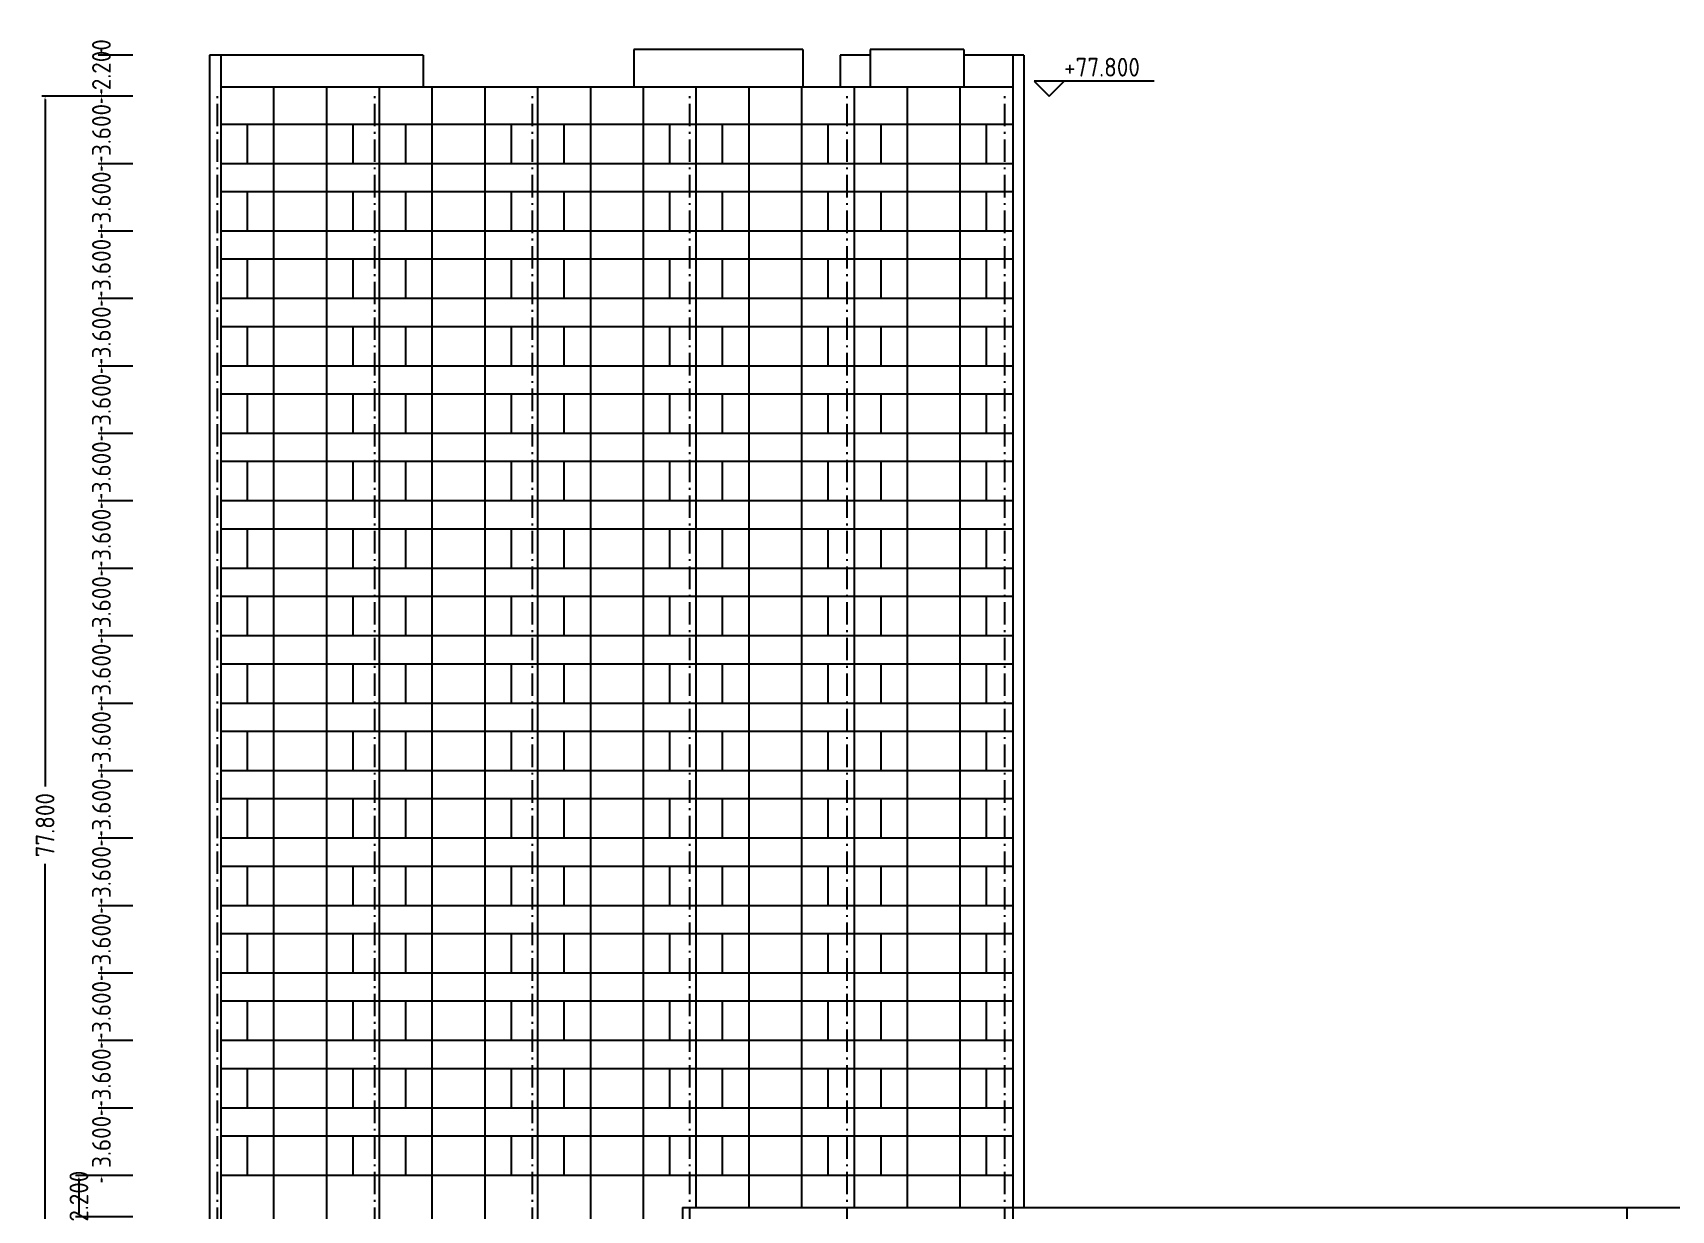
# Model space of a CAD drawing. Header units: inches. Extents: x -310 to 1074, y -19 to 138.
# Drawn here: x -309.9 to -222.4, y 18.4 to 81.2 of the extents above; entities that cross this region are included whole.
import ezdxf

# ---------------------------------------------------------------- set-up
doc = ezdxf.new("R2010")
doc.units = ezdxf.units.IN
doc.header["$MEASUREMENT"] = 0
doc.linetypes.add('ACAD_ISO10W100', pattern=[18, 12, -3, 0, -3])
for name, color, linetype in [('axis', 1, 'ACAD_ISO10W100'), ('cutglass', 4, 'Continuous'), ('oncut', 6, 'Continuous'), ('seeline', 214, 'Continuous'), ('text', 7, 'ACAD_ISO10W100')]:
    doc.layers.add(name, color=color, linetype=linetype)
doc.styles.add('Annotative', font='Arial.ttf')
doc.styles.get("Standard").update_dxf_attribs({"font": 'Arial.ttf'})
doc.dimstyles.new('MYSTYLE', dxfattribs={"dimtxt": 1, "dimasz": 0.18, "dimexe": 0.18, "dimexo": 0.0625, "dimgap": 0.09, "dimtad": 0, "dimtoh": 1, "dimdec": 3, "dimzin": 0, "dimdsep": 46, "dimtxsty": 'Standard', "dimcen": 0.09, "dimadec": 0, "dimazin": 0, "dimtfac": 1, "dimtdec": 3, "dimtofl": 0, "dimtmove": 0, "dimatfit": 3, "dimfxl": 1, "dimtolj": 1, "dimtzin": 0, "dimarcsym": 0})

# ---------------------------------------------------------------- blocks, each defined once
blk = doc.blocks.new('*D117')
at = {"layer": 'Defpoints', "color": 0, "ltscale": 6}
for p in [(-304.456, 77.8), (-306.189, 74.2), (-304.456, 74.2)]:
    blk.add_point(p, dxfattribs=at)
at = {"layer": 'text', "color": 0, "lineweight": -2, "ltscale": 6, "transparency": 16777216}
for p, q in [((-304.519, 77.8), (-306.369, 77.8)), ((-306.189, 77.98), (-306.189, 78.16)), ((-304.519, 74.2), (-306.369, 74.2)), ((-306.189, 74.02), (-306.189, 73.84))]:
    blk.add_line(p, q, dxfattribs=at)
at = {"layer": 'text', "color": 0, "ltscale": 6, "transparency": 16777216}
for points in [[(-306.219, 77.98), (-306.159, 77.98), (-306.189, 77.8)], [(-306.219, 74.02), (-306.159, 74.02), (-306.189, 74.2)]]:
    blk.add_solid(points, dxfattribs=at)
at = {"layer": 'text', "color": 0, "ltscale": 6, "transparency": 16777216, "insert": (-306.189, 76), "char_height": 1, "attachment_point": 5, "rotation": 90}
blk.add_mtext('\\A1;{\\Fiso|c0;3.600}', dxfattribs=at)
blk = doc.blocks.new('*D118')
at = {"layer": 'Defpoints', "color": 0, "ltscale": 6}
for p in [(-304.456, 74.2), (-306.189, 70.6), (-304.456, 70.6)]:
    blk.add_point(p, dxfattribs=at)
at = {"layer": 'text', "color": 0, "lineweight": -2, "ltscale": 6, "transparency": 16777216}
for p, q in [((-306.189, 74.38), (-306.189, 74.56)), ((-304.519, 74.2), (-306.369, 74.2)), ((-304.519, 70.6), (-306.369, 70.6)), ((-306.189, 70.42), (-306.189, 70.24))]:
    blk.add_line(p, q, dxfattribs=at)
at = {"layer": 'text', "color": 0, "ltscale": 6, "transparency": 16777216}
for points in [[(-306.219, 74.38), (-306.159, 74.38), (-306.189, 74.2)], [(-306.219, 70.42), (-306.159, 70.42), (-306.189, 70.6)]]:
    blk.add_solid(points, dxfattribs=at)
at = {"layer": 'text', "color": 0, "ltscale": 6, "transparency": 16777216, "insert": (-306.189, 72.4), "char_height": 1, "attachment_point": 5, "rotation": 90}
blk.add_mtext('\\A1;{\\Fiso|c0;3.600}', dxfattribs=at)
blk = doc.blocks.new('*D119')
at = {"layer": 'Defpoints', "color": 0, "ltscale": 6}
for p in [(-304.456, 70.6), (-306.189, 67), (-304.456, 67)]:
    blk.add_point(p, dxfattribs=at)
at = {"layer": 'text', "color": 0, "lineweight": -2, "ltscale": 6, "transparency": 16777216}
for p, q in [((-306.189, 70.78), (-306.189, 70.96)), ((-304.519, 70.6), (-306.369, 70.6)), ((-304.519, 67), (-306.369, 67)), ((-306.189, 66.82), (-306.189, 66.64))]:
    blk.add_line(p, q, dxfattribs=at)
at = {"layer": 'text', "color": 0, "ltscale": 6, "transparency": 16777216}
for points in [[(-306.219, 70.78), (-306.159, 70.78), (-306.189, 70.6)], [(-306.219, 66.82), (-306.159, 66.82), (-306.189, 67)]]:
    blk.add_solid(points, dxfattribs=at)
at = {"layer": 'text', "color": 0, "ltscale": 6, "transparency": 16777216, "insert": (-306.189, 68.8), "char_height": 1, "attachment_point": 5, "rotation": 90}
blk.add_mtext('\\A1;{\\Fiso|c0;3.600}', dxfattribs=at)
blk = doc.blocks.new('*D120')
at = {"layer": 'Defpoints', "color": 0, "ltscale": 6}
for p in [(-304.456, 67), (-306.189, 63.4), (-304.456, 63.4)]:
    blk.add_point(p, dxfattribs=at)
at = {"layer": 'text', "color": 0, "lineweight": -2, "ltscale": 6, "transparency": 16777216}
for p, q in [((-306.189, 67.18), (-306.189, 67.36)), ((-304.519, 67), (-306.369, 67)), ((-304.519, 63.4), (-306.369, 63.4)), ((-306.189, 63.22), (-306.189, 63.04))]:
    blk.add_line(p, q, dxfattribs=at)
at = {"layer": 'text', "color": 0, "ltscale": 6, "transparency": 16777216}
for points in [[(-306.219, 67.18), (-306.159, 67.18), (-306.189, 67)], [(-306.219, 63.22), (-306.159, 63.22), (-306.189, 63.4)]]:
    blk.add_solid(points, dxfattribs=at)
at = {"layer": 'text', "color": 0, "ltscale": 6, "transparency": 16777216, "insert": (-306.189, 65.2), "char_height": 1, "attachment_point": 5, "rotation": 90}
blk.add_mtext('\\A1;{\\Fiso|c0;3.600}', dxfattribs=at)
blk = doc.blocks.new('*D121')
at = {"layer": 'Defpoints', "color": 0, "ltscale": 6}
for p in [(-304.456, 63.4), (-306.189, 59.8), (-304.456, 59.8)]:
    blk.add_point(p, dxfattribs=at)
at = {"layer": 'text', "color": 0, "lineweight": -2, "ltscale": 6, "transparency": 16777216}
for p, q in [((-304.519, 63.4), (-306.369, 63.4)), ((-306.189, 63.58), (-306.189, 63.76)), ((-304.519, 59.8), (-306.369, 59.8)), ((-306.189, 59.62), (-306.189, 59.44))]:
    blk.add_line(p, q, dxfattribs=at)
at = {"layer": 'text', "color": 0, "ltscale": 6, "transparency": 16777216}
for points in [[(-306.219, 63.58), (-306.159, 63.58), (-306.189, 63.4)], [(-306.219, 59.62), (-306.159, 59.62), (-306.189, 59.8)]]:
    blk.add_solid(points, dxfattribs=at)
at = {"layer": 'text', "color": 0, "ltscale": 6, "transparency": 16777216, "insert": (-306.189, 61.6), "char_height": 1, "attachment_point": 5, "rotation": 90}
blk.add_mtext('\\A1;{\\Fiso|c0;3.600}', dxfattribs=at)
blk = doc.blocks.new('*D122')
at = {"layer": 'Defpoints', "color": 0, "ltscale": 6}
for p in [(-304.456, 59.8), (-306.189, 56.2), (-304.456, 56.2)]:
    blk.add_point(p, dxfattribs=at)
at = {"layer": 'text', "color": 0, "lineweight": -2, "ltscale": 6, "transparency": 16777216}
for p, q in [((-304.519, 59.8), (-306.369, 59.8)), ((-306.189, 59.98), (-306.189, 60.16)), ((-304.519, 56.2), (-306.369, 56.2)), ((-306.189, 56.02), (-306.189, 55.84))]:
    blk.add_line(p, q, dxfattribs=at)
at = {"layer": 'text', "color": 0, "ltscale": 6, "transparency": 16777216}
for points in [[(-306.219, 59.98), (-306.159, 59.98), (-306.189, 59.8)], [(-306.219, 56.02), (-306.159, 56.02), (-306.189, 56.2)]]:
    blk.add_solid(points, dxfattribs=at)
at = {"layer": 'text', "color": 0, "ltscale": 6, "transparency": 16777216, "insert": (-306.189, 58), "char_height": 1, "attachment_point": 5, "rotation": 90}
blk.add_mtext('\\A1;{\\Fiso|c0;3.600}', dxfattribs=at)
blk = doc.blocks.new('*D123')
at = {"layer": 'Defpoints', "color": 0, "ltscale": 6}
for p in [(-304.456, 56.2), (-306.189, 52.6), (-304.456, 52.6)]:
    blk.add_point(p, dxfattribs=at)
at = {"layer": 'text', "color": 0, "lineweight": -2, "ltscale": 6, "transparency": 16777216}
for p, q in [((-304.519, 56.2), (-306.369, 56.2)), ((-306.189, 56.38), (-306.189, 56.56)), ((-304.519, 52.6), (-306.369, 52.6)), ((-306.189, 52.42), (-306.189, 52.24))]:
    blk.add_line(p, q, dxfattribs=at)
at = {"layer": 'text', "color": 0, "ltscale": 6, "transparency": 16777216}
for points in [[(-306.219, 56.38), (-306.159, 56.38), (-306.189, 56.2)], [(-306.219, 52.42), (-306.159, 52.42), (-306.189, 52.6)]]:
    blk.add_solid(points, dxfattribs=at)
at = {"layer": 'text', "color": 0, "ltscale": 6, "transparency": 16777216, "insert": (-306.189, 54.4), "char_height": 1, "attachment_point": 5, "rotation": 90}
blk.add_mtext('\\A1;{\\Fiso|c0;3.600}', dxfattribs=at)
blk = doc.blocks.new('*D124')
at = {"layer": 'Defpoints', "color": 0, "ltscale": 6}
for p in [(-304.456, 52.6), (-306.189, 49), (-304.456, 49)]:
    blk.add_point(p, dxfattribs=at)
at = {"layer": 'text', "color": 0, "lineweight": -2, "ltscale": 6, "transparency": 16777216}
for p, q in [((-304.519, 52.6), (-306.369, 52.6)), ((-306.189, 52.78), (-306.189, 52.96)), ((-304.519, 49), (-306.369, 49)), ((-306.189, 48.82), (-306.189, 48.64))]:
    blk.add_line(p, q, dxfattribs=at)
at = {"layer": 'text', "color": 0, "ltscale": 6, "transparency": 16777216}
for points in [[(-306.219, 52.78), (-306.159, 52.78), (-306.189, 52.6)], [(-306.219, 48.82), (-306.159, 48.82), (-306.189, 49)]]:
    blk.add_solid(points, dxfattribs=at)
at = {"layer": 'text', "color": 0, "ltscale": 6, "transparency": 16777216, "insert": (-306.189, 50.8), "char_height": 1, "attachment_point": 5, "rotation": 90}
blk.add_mtext('\\A1;{\\Fiso|c0;3.600}', dxfattribs=at)
blk = doc.blocks.new('*D125')
at = {"layer": 'Defpoints', "color": 0, "ltscale": 6}
for p in [(-304.456, 49), (-306.189, 45.4), (-304.456, 45.4)]:
    blk.add_point(p, dxfattribs=at)
at = {"layer": 'text', "color": 0, "lineweight": -2, "ltscale": 6, "transparency": 16777216}
for p, q in [((-304.519, 49), (-306.369, 49)), ((-306.189, 49.18), (-306.189, 49.36)), ((-304.519, 45.4), (-306.369, 45.4)), ((-306.189, 45.22), (-306.189, 45.04))]:
    blk.add_line(p, q, dxfattribs=at)
at = {"layer": 'text', "color": 0, "ltscale": 6, "transparency": 16777216}
for points in [[(-306.219, 49.18), (-306.159, 49.18), (-306.189, 49)], [(-306.219, 45.22), (-306.159, 45.22), (-306.189, 45.4)]]:
    blk.add_solid(points, dxfattribs=at)
at = {"layer": 'text', "color": 0, "ltscale": 6, "transparency": 16777216, "insert": (-306.189, 47.2), "char_height": 1, "attachment_point": 5, "rotation": 90}
blk.add_mtext('\\A1;{\\Fiso|c0;3.600}', dxfattribs=at)
blk = doc.blocks.new('*D126')
at = {"layer": 'Defpoints', "color": 0, "ltscale": 6}
for p in [(-304.456, 45.4), (-306.189, 41.8), (-304.456, 41.8)]:
    blk.add_point(p, dxfattribs=at)
at = {"layer": 'text', "color": 0, "lineweight": -2, "ltscale": 6, "transparency": 16777216}
for p, q in [((-306.189, 45.58), (-306.189, 45.76)), ((-304.519, 45.4), (-306.369, 45.4)), ((-304.519, 41.8), (-306.369, 41.8)), ((-306.189, 41.62), (-306.189, 41.44))]:
    blk.add_line(p, q, dxfattribs=at)
at = {"layer": 'text', "color": 0, "ltscale": 6, "transparency": 16777216}
for points in [[(-306.219, 45.58), (-306.159, 45.58), (-306.189, 45.4)], [(-306.219, 41.62), (-306.159, 41.62), (-306.189, 41.8)]]:
    blk.add_solid(points, dxfattribs=at)
at = {"layer": 'text', "color": 0, "ltscale": 6, "transparency": 16777216, "insert": (-306.189, 43.6), "char_height": 1, "attachment_point": 5, "rotation": 90}
blk.add_mtext('\\A1;{\\Fiso|c0;3.600}', dxfattribs=at)
blk = doc.blocks.new('*D127')
at = {"layer": 'Defpoints', "color": 0, "ltscale": 6}
for p in [(-304.456, 41.8), (-306.189, 38.2), (-304.456, 38.2)]:
    blk.add_point(p, dxfattribs=at)
at = {"layer": 'text', "color": 0, "lineweight": -2, "ltscale": 6, "transparency": 16777216}
for p, q in [((-306.189, 41.98), (-306.189, 42.16)), ((-304.519, 41.8), (-306.369, 41.8)), ((-304.519, 38.2), (-306.369, 38.2)), ((-306.189, 38.02), (-306.189, 37.84))]:
    blk.add_line(p, q, dxfattribs=at)
at = {"layer": 'text', "color": 0, "ltscale": 6, "transparency": 16777216}
for points in [[(-306.219, 41.98), (-306.159, 41.98), (-306.189, 41.8)], [(-306.219, 38.02), (-306.159, 38.02), (-306.189, 38.2)]]:
    blk.add_solid(points, dxfattribs=at)
at = {"layer": 'text', "color": 0, "ltscale": 6, "transparency": 16777216, "insert": (-306.189, 40), "char_height": 1, "attachment_point": 5, "rotation": 90}
blk.add_mtext('\\A1;{\\Fiso|c0;3.600}', dxfattribs=at)
blk = doc.blocks.new('*D128')
at = {"layer": 'Defpoints', "color": 0, "ltscale": 6}
for p in [(-304.456, 38.2), (-306.189, 34.6), (-304.456, 34.6)]:
    blk.add_point(p, dxfattribs=at)
at = {"layer": 'text', "color": 0, "lineweight": -2, "ltscale": 6, "transparency": 16777216}
for p, q in [((-306.189, 38.38), (-306.189, 38.56)), ((-304.519, 38.2), (-306.369, 38.2)), ((-304.519, 34.6), (-306.369, 34.6)), ((-306.189, 34.42), (-306.189, 34.24))]:
    blk.add_line(p, q, dxfattribs=at)
at = {"layer": 'text', "color": 0, "ltscale": 6, "transparency": 16777216}
for points in [[(-306.219, 38.38), (-306.159, 38.38), (-306.189, 38.2)], [(-306.219, 34.42), (-306.159, 34.42), (-306.189, 34.6)]]:
    blk.add_solid(points, dxfattribs=at)
at = {"layer": 'text', "color": 0, "ltscale": 6, "transparency": 16777216, "insert": (-306.189, 36.4), "char_height": 1, "attachment_point": 5, "rotation": 90}
blk.add_mtext('\\A1;{\\Fiso|c0;3.600}', dxfattribs=at)
blk = doc.blocks.new('*D129')
at = {"layer": 'Defpoints', "color": 0, "ltscale": 6}
for p in [(-304.456, 34.6), (-306.189, 31), (-304.456, 31)]:
    blk.add_point(p, dxfattribs=at)
at = {"layer": 'text', "color": 0, "lineweight": -2, "ltscale": 6, "transparency": 16777216}
for p, q in [((-304.519, 34.6), (-306.369, 34.6)), ((-306.189, 34.78), (-306.189, 34.96)), ((-304.519, 31), (-306.369, 31)), ((-306.189, 30.82), (-306.189, 30.64))]:
    blk.add_line(p, q, dxfattribs=at)
at = {"layer": 'text', "color": 0, "ltscale": 6, "transparency": 16777216}
for points in [[(-306.219, 34.78), (-306.159, 34.78), (-306.189, 34.6)], [(-306.219, 30.82), (-306.159, 30.82), (-306.189, 31)]]:
    blk.add_solid(points, dxfattribs=at)
at = {"layer": 'text', "color": 0, "ltscale": 6, "transparency": 16777216, "insert": (-306.189, 32.8), "char_height": 1, "attachment_point": 5, "rotation": 90}
blk.add_mtext('\\A1;{\\Fiso|c0;3.600}', dxfattribs=at)
blk = doc.blocks.new('*D130')
at = {"layer": 'Defpoints', "color": 0, "ltscale": 6}
for p in [(-304.456, 31), (-306.189, 27.4), (-304.456, 27.4)]:
    blk.add_point(p, dxfattribs=at)
at = {"layer": 'text', "color": 0, "lineweight": -2, "ltscale": 6, "transparency": 16777216}
for p, q in [((-304.519, 31), (-306.369, 31)), ((-306.189, 31.18), (-306.189, 31.36)), ((-304.519, 27.4), (-306.369, 27.4)), ((-306.189, 27.22), (-306.189, 27.04))]:
    blk.add_line(p, q, dxfattribs=at)
at = {"layer": 'text', "color": 0, "ltscale": 6, "transparency": 16777216}
for points in [[(-306.219, 31.18), (-306.159, 31.18), (-306.189, 31)], [(-306.219, 27.22), (-306.159, 27.22), (-306.189, 27.4)]]:
    blk.add_solid(points, dxfattribs=at)
at = {"layer": 'text', "color": 0, "ltscale": 6, "transparency": 16777216, "insert": (-306.189, 29.2), "char_height": 1, "attachment_point": 5, "rotation": 90}
blk.add_mtext('\\A1;{\\Fiso|c0;3.600}', dxfattribs=at)
blk = doc.blocks.new('*D131')
at = {"layer": 'Defpoints', "color": 0, "ltscale": 6}
for p in [(-304.456, 27.4), (-306.189, 23.8), (-304.456, 23.8)]:
    blk.add_point(p, dxfattribs=at)
at = {"layer": 'text', "color": 0, "lineweight": -2, "ltscale": 6, "transparency": 16777216}
for p, q in [((-304.519, 27.4), (-306.369, 27.4)), ((-306.189, 27.58), (-306.189, 27.76)), ((-304.519, 23.8), (-306.369, 23.8)), ((-306.189, 23.62), (-306.189, 23.44))]:
    blk.add_line(p, q, dxfattribs=at)
at = {"layer": 'text', "color": 0, "ltscale": 6, "transparency": 16777216}
for points in [[(-306.219, 27.58), (-306.159, 27.58), (-306.189, 27.4)], [(-306.219, 23.62), (-306.159, 23.62), (-306.189, 23.8)]]:
    blk.add_solid(points, dxfattribs=at)
at = {"layer": 'text', "color": 0, "ltscale": 6, "transparency": 16777216, "insert": (-306.189, 25.6), "char_height": 1, "attachment_point": 5, "rotation": 90}
blk.add_mtext('\\A1;{\\Fiso|c0;3.600}', dxfattribs=at)
blk = doc.blocks.new('*D132')
at = {"layer": 'Defpoints', "color": 0, "ltscale": 6}
for p in [(-304.456, 23.8), (-306.189, 20.2), (-304.456, 20.2)]:
    blk.add_point(p, dxfattribs=at)
at = {"layer": 'text', "color": 0, "lineweight": -2, "ltscale": 6, "transparency": 16777216}
for p, q in [((-304.519, 23.8), (-306.369, 23.8)), ((-306.189, 23.98), (-306.189, 24.16)), ((-304.519, 20.2), (-306.369, 20.2)), ((-306.189, 20.02), (-306.189, 19.84))]:
    blk.add_line(p, q, dxfattribs=at)
at = {"layer": 'text', "color": 0, "ltscale": 6, "transparency": 16777216}
for points in [[(-306.219, 23.98), (-306.159, 23.98), (-306.189, 23.8)], [(-306.219, 20.02), (-306.159, 20.02), (-306.189, 20.2)]]:
    blk.add_solid(points, dxfattribs=at)
at = {"layer": 'text', "color": 0, "ltscale": 6, "transparency": 16777216, "insert": (-306.189, 22), "char_height": 1, "attachment_point": 5, "rotation": 90}
blk.add_mtext('\\A1;{\\Fiso|c0;3.600}', dxfattribs=at)
blk = doc.blocks.new('*D133')
at = {"layer": 'Defpoints', "color": 0, "ltscale": 6}
for p in [(-304.456, 20.2), (-307.392, 18), (-304.456, 18)]:
    blk.add_point(p, dxfattribs=at)
at = {"layer": 'text', "color": 0, "lineweight": -2, "ltscale": 6, "transparency": 16777216}
for p, q in [((-304.519, 20.2), (-307.572, 20.2)), ((-307.392, 20.02), (-307.392, 18.18)), ((-304.519, 18), (-307.572, 18))]:
    blk.add_line(p, q, dxfattribs=at)
at = {"layer": 'text', "color": 0, "ltscale": 6, "transparency": 16777216}
for points in [[(-307.422, 20.02), (-307.362, 20.02), (-307.392, 20.2)], [(-307.422, 18.18), (-307.362, 18.18), (-307.392, 18)]]:
    blk.add_solid(points, dxfattribs=at)
at = {"layer": 'text', "color": 0, "ltscale": 6, "transparency": 16777216, "insert": (-307.392, 19.1), "char_height": 1, "attachment_point": 5, "rotation": 90}
blk.add_mtext('\\A1;{\\Fiso|c0;2.200}', dxfattribs=at)
blk = doc.blocks.new('*D137')
at = {"layer": 'Defpoints', "color": 0, "ltscale": 6}
for p in [(-309.196, 77.8), (-306.17, 77.8), (-303.87, 0)]:
    blk.add_point(p, dxfattribs=at)
at = {"layer": 'text', "color": 0, "lineweight": -2, "ltscale": 6, "transparency": 16777216}
for p, q in [((-306.232, 77.8), (-309.376, 77.8)), ((-309.196, 77.62), (-309.196, 40.962)), ((-309.196, 0.18), (-309.196, 36.838)), ((-303.932, 0), (-309.376, 0))]:
    blk.add_line(p, q, dxfattribs=at)
at = {"layer": 'text', "color": 0, "ltscale": 6, "transparency": 16777216}
for points in [[(-309.226, 77.62), (-309.166, 77.62), (-309.196, 77.8)], [(-309.226, 0.18), (-309.166, 0.18), (-309.196, 0)]]:
    blk.add_solid(points, dxfattribs=at)
at = {"layer": 'text', "color": 0, "ltscale": 6, "transparency": 16777216, "insert": (-309.196, 38.9), "char_height": 1, "attachment_point": 5, "rotation": 90}
blk.add_mtext('\\A1;{\\Fiso|c0;77.800}', dxfattribs=at)
blk = doc.blocks.new('*D116')
at = {"layer": 'Defpoints', "color": 0, "ltscale": 6}
for p in [(-304.456, 80), (-306.189, 77.8), (-304.456, 77.8)]:
    blk.add_point(p, dxfattribs=at)
at = {"layer": 'text', "color": 0, "lineweight": -2, "ltscale": 6, "transparency": 16777216}
for p, q in [((-304.519, 80), (-306.369, 80)), ((-306.189, 80.18), (-306.189, 80.36)), ((-304.519, 77.8), (-306.369, 77.8)), ((-306.189, 77.62), (-306.189, 77.44))]:
    blk.add_line(p, q, dxfattribs=at)
at = {"layer": 'text', "color": 0, "ltscale": 6, "transparency": 16777216}
for points in [[(-306.219, 80.18), (-306.159, 80.18), (-306.189, 80)], [(-306.219, 77.62), (-306.159, 77.62), (-306.189, 77.8)]]:
    blk.add_solid(points, dxfattribs=at)
at = {"layer": 'text', "color": 0, "ltscale": 6, "transparency": 16777216, "insert": (-306.189, 79.484), "char_height": 1, "attachment_point": 5, "rotation": 90}
blk.add_mtext('\\A1;{\\Fiso|c0;2.200}', dxfattribs=at)

msp = doc.modelspace()

# ---------------------------------------------------------------- linework, layer by layer
at = {"layer": 'axis', "ltscale": 0.1}
for p, q in [((-300, -15), (-300, 77.8)), ((-291.6, -15), (-291.6, 77.8)), ((-283.2, -15), (-283.2, 77.8)), ((-274.8, -15), (-274.8, 77.8)), ((-266.4, -15), (-266.4, 77.8)), ((-258, -15), (-258, 77.8))]:
    msp.add_line(p, q, dxfattribs=at)
at = {"layer": 'cutglass', "ltscale": 6}
for p, q in [((-298.412, 76.3), (-298.412, 74.2)), ((-292.78, 76.3), (-292.78, 74.2)), ((-289.964, 76.3), (-289.964, 74.2)), ((-284.332, 76.3), (-284.332, 74.2)), ((-281.516, 76.3), (-281.516, 74.2)), ((-275.884, 76.3), (-275.884, 74.2)), ((-273.068, 76.3), (-273.068, 74.2)), ((-267.436, 76.3), (-267.436, 74.2)), ((-264.62, 76.3), (-264.62, 74.2)), ((-258.988, 76.3), (-258.988, 74.2)), ((-298.412, 72.7), (-298.412, 70.6)), ((-292.78, 72.7), (-292.78, 70.6)), ((-289.964, 72.7), (-289.964, 70.6)), ((-284.332, 72.7), (-284.332, 70.6)), ((-281.516, 72.7), (-281.516, 70.6)), ((-275.884, 72.7), (-275.884, 70.6)), ((-273.068, 72.7), (-273.068, 70.6)), ((-267.436, 72.7), (-267.436, 70.6)), ((-264.62, 72.7), (-264.62, 70.6)), ((-258.988, 72.7), (-258.988, 70.6)), ((-298.412, 69.1), (-298.412, 67)), ((-292.78, 69.1), (-292.78, 67)), ((-289.964, 69.1), (-289.964, 67)), ((-284.332, 69.1), (-284.332, 67)), ((-281.516, 69.1), (-281.516, 67)), ((-275.884, 69.1), (-275.884, 67)), ((-273.068, 69.1), (-273.068, 67)), ((-267.436, 69.1), (-267.436, 67)), ((-264.62, 69.1), (-264.62, 67)), ((-258.988, 69.1), (-258.988, 67)), ((-298.412, 65.5), (-298.412, 63.4)), ((-292.78, 65.5), (-292.78, 63.4)), ((-289.964, 65.5), (-289.964, 63.4)), ((-284.332, 65.5), (-284.332, 63.4)), ((-281.516, 65.5), (-281.516, 63.4)), ((-275.884, 65.5), (-275.884, 63.4)), ((-273.068, 65.5), (-273.068, 63.4)), ((-267.436, 65.5), (-267.436, 63.4)), ((-264.62, 65.5), (-264.62, 63.4)), ((-258.988, 65.5), (-258.988, 63.4)), ((-298.412, 61.9), (-298.412, 59.8)), ((-292.78, 61.9), (-292.78, 59.8)), ((-289.964, 61.9), (-289.964, 59.8)), ((-284.332, 61.9), (-284.332, 59.8)), ((-281.516, 61.9), (-281.516, 59.8)), ((-275.884, 61.9), (-275.884, 59.8)), ((-273.068, 61.9), (-273.068, 59.8)), ((-267.436, 61.9), (-267.436, 59.8)), ((-264.62, 61.9), (-264.62, 59.8)), ((-258.988, 61.9), (-258.988, 59.8)), ((-298.412, 58.3), (-298.412, 56.2)), ((-292.78, 58.3), (-292.78, 56.2)), ((-289.964, 58.3), (-289.964, 56.2)), ((-284.332, 58.3), (-284.332, 56.2)), ((-281.516, 58.3), (-281.516, 56.2)), ((-275.884, 58.3), (-275.884, 56.2)), ((-273.068, 58.3), (-273.068, 56.2)), ((-267.436, 58.3), (-267.436, 56.2)), ((-264.62, 58.3), (-264.62, 56.2)), ((-258.988, 58.3), (-258.988, 56.2)), ((-298.412, 54.7), (-298.412, 52.6)), ((-292.78, 54.7), (-292.78, 52.6)), ((-289.964, 54.7), (-289.964, 52.6)), ((-284.332, 54.7), (-284.332, 52.6)), ((-281.516, 54.7), (-281.516, 52.6)), ((-275.884, 54.7), (-275.884, 52.6)), ((-273.068, 54.7), (-273.068, 52.6)), ((-267.436, 54.7), (-267.436, 52.6)), ((-264.62, 54.7), (-264.62, 52.6)), ((-258.988, 54.7), (-258.988, 52.6)), ((-298.412, 51.1), (-298.412, 49)), ((-292.78, 51.1), (-292.78, 49)), ((-289.964, 51.1), (-289.964, 49)), ((-284.332, 51.1), (-284.332, 49)), ((-281.516, 51.1), (-281.516, 49)), ((-275.884, 51.1), (-275.884, 49)), ((-273.068, 51.1), (-273.068, 49)), ((-267.436, 51.1), (-267.436, 49)), ((-264.62, 51.1), (-264.62, 49)), ((-258.988, 51.1), (-258.988, 49)), ((-298.412, 47.5), (-298.412, 45.4)), ((-292.78, 47.5), (-292.78, 45.4)), ((-289.964, 47.5), (-289.964, 45.4)), ((-284.332, 47.5), (-284.332, 45.4)), ((-281.516, 47.5), (-281.516, 45.4)), ((-275.884, 47.5), (-275.884, 45.4)), ((-273.068, 47.5), (-273.068, 45.4)), ((-267.436, 47.5), (-267.436, 45.4)), ((-264.62, 47.5), (-264.62, 45.4)), ((-258.988, 47.5), (-258.988, 45.4)), ((-298.412, 43.9), (-298.412, 41.8)), ((-292.78, 43.9), (-292.78, 41.8)), ((-289.964, 43.9), (-289.964, 41.8)), ((-284.332, 43.9), (-284.332, 41.8)), ((-281.516, 43.9), (-281.516, 41.8)), ((-275.884, 43.9), (-275.884, 41.8)), ((-273.068, 43.9), (-273.068, 41.8)), ((-267.436, 43.9), (-267.436, 41.8)), ((-264.62, 43.9), (-264.62, 41.8)), ((-258.988, 43.9), (-258.988, 41.8)), ((-298.412, 40.3), (-298.412, 38.2)), ((-292.78, 40.3), (-292.78, 38.2)), ((-289.964, 40.3), (-289.964, 38.2)), ((-284.332, 40.3), (-284.332, 38.2)), ((-281.516, 40.3), (-281.516, 38.2)), ((-275.884, 40.3), (-275.884, 38.2)), ((-273.068, 40.3), (-273.068, 38.2)), ((-267.436, 40.3), (-267.436, 38.2)), ((-264.62, 40.3), (-264.62, 38.2)), ((-258.988, 40.3), (-258.988, 38.2)), ((-298.412, 36.7), (-298.412, 34.6)), ((-292.78, 36.7), (-292.78, 34.6)), ((-289.964, 36.7), (-289.964, 34.6)), ((-284.332, 36.7), (-284.332, 34.6)), ((-281.516, 36.7), (-281.516, 34.6)), ((-275.884, 36.7), (-275.884, 34.6)), ((-273.068, 36.7), (-273.068, 34.6)), ((-267.436, 36.7), (-267.436, 34.6)), ((-264.62, 36.7), (-264.62, 34.6)), ((-258.988, 36.7), (-258.988, 34.6)), ((-298.412, 33.1), (-298.412, 31)), ((-292.78, 33.1), (-292.78, 31)), ((-289.964, 33.1), (-289.964, 31)), ((-284.332, 33.1), (-284.332, 31)), ((-281.516, 33.1), (-281.516, 31)), ((-275.884, 33.1), (-275.884, 31)), ((-273.068, 33.1), (-273.068, 31)), ((-267.436, 33.1), (-267.436, 31)), ((-264.62, 33.1), (-264.62, 31)), ((-258.988, 33.1), (-258.988, 31)), ((-298.412, 29.5), (-298.412, 27.4)), ((-292.78, 29.5), (-292.78, 27.4)), ((-289.964, 29.5), (-289.964, 27.4)), ((-284.332, 29.5), (-284.332, 27.4)), ((-281.516, 29.5), (-281.516, 27.4)), ((-275.884, 29.5), (-275.884, 27.4)), ((-273.068, 29.5), (-273.068, 27.4)), ((-267.436, 29.5), (-267.436, 27.4)), ((-264.62, 29.5), (-264.62, 27.4)), ((-258.988, 29.5), (-258.988, 27.4)), ((-298.412, 25.9), (-298.412, 23.8)), ((-292.78, 25.9), (-292.78, 23.8)), ((-289.964, 25.9), (-289.964, 23.8)), ((-284.332, 25.9), (-284.332, 23.8)), ((-281.516, 25.9), (-281.516, 23.8)), ((-275.884, 25.9), (-275.884, 23.8)), ((-273.068, 25.9), (-273.068, 23.8)), ((-267.436, 25.9), (-267.436, 23.8)), ((-264.62, 25.9), (-264.62, 23.8)), ((-258.988, 25.9), (-258.988, 23.8)), ((-298.412, 22.3), (-298.412, 20.2)), ((-292.78, 22.3), (-292.78, 20.2)), ((-289.964, 22.3), (-289.964, 20.2)), ((-284.332, 22.3), (-284.332, 20.2)), ((-281.516, 22.3), (-281.516, 20.2)), ((-275.884, 22.3), (-275.884, 20.2)), ((-273.068, 22.3), (-273.068, 20.2)), ((-267.436, 22.3), (-267.436, 20.2)), ((-264.62, 22.3), (-264.62, 20.2)), ((-258.988, 22.3), (-258.988, 20.2))]:
    msp.add_line(p, q, dxfattribs=at)
at = {"layer": 'oncut', "ltscale": 6}
for p, q in [((-300.42, 80), (-300.42, 0)), ((-289.02, 80), (-300.42, 80)), ((-299.82, 80), (-299.82, 0)), ((-289.02, 80), (-289.02, 78.3)), ((-268.78, 80.3), (-277.78, 80.3)), ((-277.78, 80.3), (-277.78, 78.3)), ((-268.78, 80.3), (-268.78, 80)), ((-268.78, 80), (-268.78, 78.3)), ((-266.78, 80), (-266.78, 78.3)), ((-265.18, 80), (-266.78, 80)), ((-260.18, 80.3), (-265.18, 80.3)), ((-265.18, 80.3), (-265.18, 78.3)), ((-260.18, 80.3), (-260.18, 78.3)), ((-256.98, 80), (-260.18, 80)), ((-257.58, 80), (-257.58, 4.5)), ((-256.98, 80), (-256.98, 18.5)), ((-299.82, 78.3), (-257.58, 78.3)), ((-275.2, 18.5), (-198.78, 18.5)), ((-275.2, 18.5), (-275.2, 0)), ((-224.8, 4.5), (-224.8, 18.5))]:
    msp.add_line(p, q, dxfattribs=at)
at = {"layer": 'seeline', "ltscale": 6}
for p, q in [((-297.004, 78.3), (-297.004, 0)), ((-294.188, 78.3), (-294.188, 0)), ((-291.372, 78.3), (-291.372, 0)), ((-288.556, 78.3), (-288.556, 0)), ((-285.74, 78.3), (-285.74, 0)), ((-282.924, 78.3), (-282.924, 0)), ((-280.108, 78.3), (-280.108, 0)), ((-277.292, 78.3), (-277.292, 0)), ((-274.476, 78.3), (-274.476, 18.5)), ((-271.66, 78.3), (-271.66, 18.5)), ((-268.844, 78.3), (-268.844, 18.5)), ((-266.028, 78.3), (-266.028, 18.5)), ((-263.212, 78.3), (-263.212, 18.5)), ((-260.396, 78.3), (-260.396, 18.5))]:
    msp.add_line(p, q, dxfattribs=at)
at = {"layer": 'seeline'}
for p, q in [((-257.58, 76.3), (-299.82, 76.3)), ((-257.58, 74.2), (-299.82, 74.2)), ((-257.58, 72.7), (-299.82, 72.7)), ((-257.58, 70.6), (-299.82, 70.6)), ((-257.58, 69.1), (-299.82, 69.1)), ((-257.58, 67), (-299.82, 67)), ((-257.58, 65.5), (-299.82, 65.5)), ((-257.58, 63.4), (-299.82, 63.4)), ((-257.58, 61.9), (-299.82, 61.9)), ((-257.58, 59.8), (-299.82, 59.8)), ((-257.58, 58.3), (-299.82, 58.3)), ((-257.58, 56.2), (-299.82, 56.2)), ((-257.58, 54.7), (-299.82, 54.7)), ((-257.58, 52.6), (-299.82, 52.6)), ((-257.58, 51.1), (-299.82, 51.1)), ((-257.58, 49), (-299.82, 49)), ((-257.58, 47.5), (-299.82, 47.5)), ((-257.58, 45.4), (-299.82, 45.4)), ((-257.58, 43.9), (-299.82, 43.9)), ((-257.58, 41.8), (-299.82, 41.8)), ((-257.58, 40.3), (-299.82, 40.3)), ((-257.58, 38.2), (-299.82, 38.2)), ((-257.58, 36.7), (-299.82, 36.7)), ((-257.58, 34.6), (-299.82, 34.6)), ((-257.58, 33.1), (-299.82, 33.1)), ((-257.58, 31), (-299.82, 31)), ((-257.58, 29.5), (-299.82, 29.5)), ((-257.58, 27.4), (-299.82, 27.4)), ((-257.58, 25.9), (-299.82, 25.9)), ((-257.58, 23.8), (-299.82, 23.8)), ((-257.58, 22.3), (-299.82, 22.3)), ((-257.58, 20.2), (-299.82, 20.2))]:
    msp.add_line(p, q, dxfattribs=at)
at = {"layer": 'text', "ltscale": 6}
msp.add_lwpolyline([(-250.0368, 78.6), (-256.4368, 78.6), (-255.6368, 77.8), (-254.8368, 78.6)], dxfattribs=at)

# ---------------------------------------------------------------- texts
at = {"layer": 'text', "ltscale": 6, "insert": (-254.8368, 78.85), "char_height": 1, "width": 5.498442, "attachment_point": 7, "style": 'Annotative'}
msp.add_mtext('{\\Fiso|c0;+77.800}', dxfattribs=at)

# ---------------------------------------------------------------- dimensions: what is measured, and where the dimension line sits
at = {"layer": 'text', "ltscale": 6}
for base, p1, p2, picture, middle in [((-306.1893, 77.8), (-304.456, 80), (-304.456, 77.8), '*D116', (-306.1893, 79.4837)), ((-306.1893, 74.2), (-304.456, 77.8), (-304.456, 74.2), '*D117', (-306.1893, 76)), ((-306.1893, 70.6), (-304.456, 74.2), (-304.456, 70.6), '*D118', (-306.1893, 72.4)), ((-306.1893, 67), (-304.456, 70.6), (-304.456, 67), '*D119', (-306.1893, 68.8)), ((-306.1893, 63.4), (-304.456, 67), (-304.456, 63.4), '*D120', (-306.1893, 65.2)), ((-306.1893, 59.8), (-304.456, 63.4), (-304.456, 59.8), '*D121', (-306.1893, 61.6)), ((-306.1893, 56.2), (-304.456, 59.8), (-304.456, 56.2), '*D122', (-306.1893, 58)), ((-306.1893, 52.6), (-304.456, 56.2), (-304.456, 52.6), '*D123', (-306.1893, 54.4)), ((-306.1893, 49), (-304.456, 52.6), (-304.456, 49), '*D124', (-306.1893, 50.8)), ((-306.1893, 45.4), (-304.456, 49), (-304.456, 45.4), '*D125', (-306.1893, 47.2)), ((-306.1893, 41.8), (-304.456, 45.4), (-304.456, 41.8), '*D126', (-306.1893, 43.6)), ((-306.1893, 38.2), (-304.456, 41.8), (-304.456, 38.2), '*D127', (-306.1893, 40)), ((-306.1893, 34.6), (-304.456, 38.2), (-304.456, 34.6), '*D128', (-306.1893, 36.4)), ((-306.1893, 31), (-304.456, 34.6), (-304.456, 31), '*D129', (-306.1893, 32.8)), ((-306.1893, 27.4), (-304.456, 31), (-304.456, 27.4), '*D130', (-306.1893, 29.2)), ((-306.1893, 23.8), (-304.456, 27.4), (-304.456, 23.8), '*D131', (-306.1893, 25.6)), ((-306.1893, 20.2), (-304.456, 23.8), (-304.456, 20.2), '*D132', (-306.1893, 22)), ((-307.3915, 18), (-304.456, 20.2), (-304.456, 18), '*D133', (-307.3915, 19.1))]:
    dim = msp.add_linear_dim(base=base, p1=p1, p2=p2, angle=90, text='{\\Fiso|c0;<>}', dimstyle='MYSTYLE', dxfattribs=at)
    dim.commit()
    dim.dimension.update_dxf_attribs({"geometry": picture, "text_midpoint": middle, "dimtype": 160})
dim = msp.add_linear_dim(base=(-309.1958, 77.8), p1=(-303.8697, 0), p2=(-306.1697, 77.8), angle=90, text='{\\Fiso|c0;<>}', dimstyle='MYSTYLE', dxfattribs=at)
dim.commit()
dim.dimension.update_dxf_attribs({"geometry": '*D137', "text_midpoint": (-309.1958, 38.9)})

doc.saveas('drawing.dxf')
